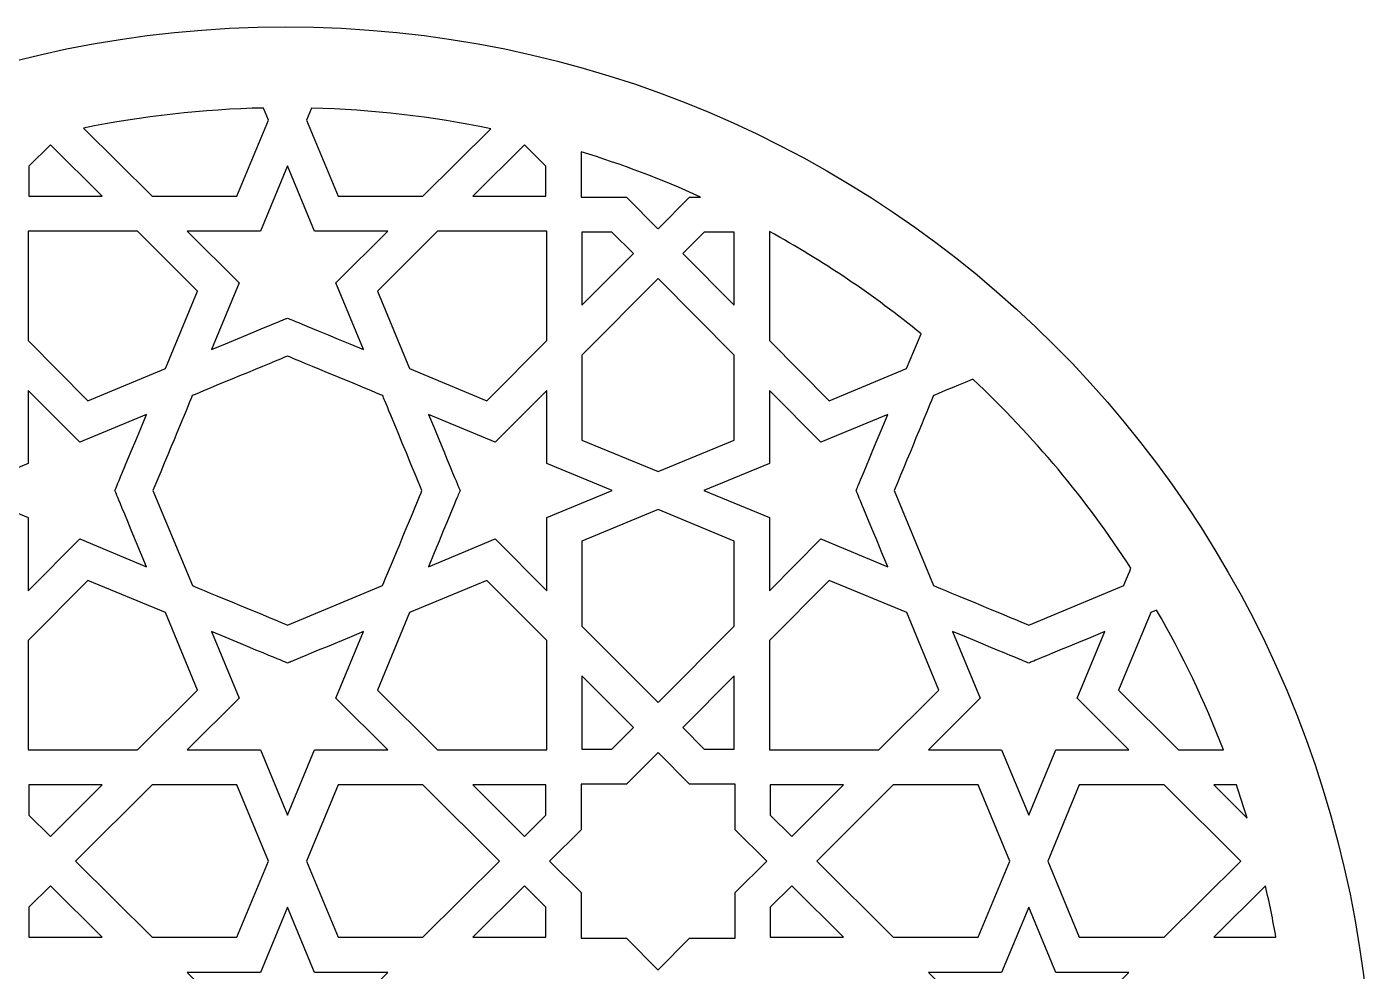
# Model space of a CAD drawing. Header units: millimetres. Extents: x -47 to 47, y -100 to 100.
# Drawn here: x -11.1 to 47.1, y 59.3 to 100.2 of the extents above; entities that cross this region are included whole.
import ezdxf

# ---------------------------------------------------------------- set-up
doc = ezdxf.new("R2010")
doc.units = ezdxf.units.MM
doc.header["$MEASUREMENT"] = 0
doc.layers.add('layer 1', color=7, linetype='Continuous')

msp = doc.modelspace()

# ---------------------------------------------------------------- linework, layer by layer
at = {"layer": 'layer 1', "color": 250}
for points, knots in [([(0.1101, 100.1639), (-25.8829, 100.1639), (-46.9195, 79.1295), (-46.9195, 53.134), (-46.9195, 53.134), (-46.9195, 53.134), (-46.9195, -99.8361), (-46.9195, -99.8361), (-46.9195, -99.8361), (-46.9195, -99.8361), (47.1403, -99.8361), (47.1403, -99.8361), (47.1403, -99.8361), (47.1403, -99.8361), (47.1403, 53.134), (47.1403, 53.134), (47.1403, 53.134), (47.1403, 79.1164), (26.1165, 100.1639), (0.1101, 100.1639)], [0, 0, 0, 0, 0.1666667, 0.1666667, 0.1666667, 0.1666667, 0.3333333, 0.3333333, 0.3333333, 0.3333333, 0.5, 0.5, 0.5, 0.5, 0.6666667, 0.6666667, 0.6666667, 0.6666667, 1, 1, 1, 1]), ([(-1.9967, 92.8352), (-1.9967, 92.8352), (-5.672, 92.8352), (-5.672, 92.8352), (-5.672, 92.8352), (-5.672, 92.8352), (-8.6374, 95.7855), (-8.6374, 95.7855), (-8.6374, 95.7855), (-6.0911, 96.3045), (-3.4727, 96.5959), (-0.8467, 96.6523), (-0.8467, 96.6523), (-0.8467, 96.6523), (-0.6315, 96.132), (-0.6315, 96.132), (-0.6315, 96.132), (-0.6315, 96.132), (-1.9967, 92.8352), (-1.9967, 92.8352)], [0, 0, 0, 0, 0.1666667, 0.1666667, 0.1666667, 0.1666667, 0.3333333, 0.3333333, 0.3333333, 0.3333333, 0.5, 0.5, 0.5, 0.5, 0.6666667, 0.6666667, 0.6666667, 0.6666667, 1, 1, 1, 1]), ([(6.0554, 92.8352), (6.0554, 92.8352), (2.3802, 92.8352), (2.3802, 92.8352), (2.3802, 92.8352), (2.3802, 92.8352), (1.0149, 96.132), (1.0149, 96.132), (1.0149, 96.132), (1.0149, 96.132), (1.2294, 96.6498), (1.2294, 96.6498), (1.2294, 96.6498), (3.8425, 96.5842), (6.4516, 96.2844), (8.993, 95.7577), (8.993, 95.7577), (8.993, 95.7577), (6.0554, 92.8352), (6.0554, 92.8352)], [0, 0, 0, 0, 0.1666667, 0.1666667, 0.1666667, 0.1666667, 0.3333333, 0.3333333, 0.3333333, 0.3333333, 0.5, 0.5, 0.5, 0.5, 0.6666667, 0.6666667, 0.6666667, 0.6666667, 1, 1, 1, 1]), ([(-10.9971, 92.8352), (-10.9971, 92.8352), (-10.9971, 94.1366), (-10.9971, 94.1366), (-10.9971, 94.1366), (-10.9971, 94.1366), (-10.0648, 95.0609), (-10.0648, 95.0609), (-10.0648, 95.0609), (-10.0648, 95.0609), (-7.8288, 92.8352), (-7.8288, 92.8352), (-7.8288, 92.8352), (-7.8288, 92.8352), (-10.9971, 92.8352), (-10.9971, 92.8352)], [0, 0, 0, 0, 0.2, 0.2, 0.2, 0.2, 0.4, 0.4, 0.4, 0.4, 0.6, 0.6, 0.6, 0.6, 1, 1, 1, 1]), ([(8.2123, 92.8352), (8.2123, 92.8352), (10.4482, 95.0609), (10.4482, 95.0609), (10.4482, 95.0609), (10.4482, 95.0609), (11.3806, 94.1366), (11.3806, 94.1366), (11.3806, 94.1366), (11.3806, 94.1366), (11.3806, 92.8352), (11.3806, 92.8352), (11.3806, 92.8352), (11.3806, 92.8352), (8.2123, 92.8352), (8.2123, 92.8352)], [0, 0, 0, 0, 0.2, 0.2, 0.2, 0.2, 0.4, 0.4, 0.4, 0.4, 0.6, 0.6, 0.6, 0.6, 1, 1, 1, 1]), ([(17.5948, 92.7996), (17.5948, 92.7996), (16.2352, 91.4263), (16.2352, 91.4263), (16.2352, 91.4263), (16.2352, 91.4263), (16.2309, 91.4305), (16.2309, 91.4305), (16.2309, 91.4305), (16.2309, 91.4305), (16.2295, 91.4287), (16.2295, 91.4287), (16.2295, 91.4287), (16.2295, 91.4287), (14.8724, 92.7996), (14.8724, 92.7996), (14.8724, 92.7996), (14.8724, 92.7996), (12.9014, 92.7996), (12.9014, 92.7996), (12.9014, 92.7996), (12.9014, 92.7996), (12.9014, 94.7554), (12.9014, 94.7554), (12.9014, 94.7554), (14.6741, 94.2118), (16.377, 93.5673), (18.0686, 92.7996), (18.0686, 92.7996), (18.0686, 92.7996), (17.5948, 92.7996), (17.5948, 92.7996)], [0, 0, 0, 0, 0.1111111, 0.1111111, 0.1111111, 0.1111111, 0.2222222, 0.2222222, 0.2222222, 0.2222222, 0.3333333, 0.3333333, 0.3333333, 0.3333333, 0.4444444, 0.4444444, 0.4444444, 0.4444444, 0.5555556, 0.5555556, 0.5555556, 0.5555556, 0.6666667, 0.6666667, 0.6666667, 0.6666667, 0.7777778, 0.7777778, 0.7777778, 0.7777778, 1, 1, 1, 1]), ([(2.2874, 89.0842), (2.2874, 89.0842), (3.4865, 86.1931), (3.4865, 86.1931), (3.4865, 86.1931), (0.1221, 87.5873), (0.4269, 87.4607), (0.1916, 87.5595), (0.1916, 87.5595), (-0.0088, 87.4755), (0.3634, 87.63), (-3.103, 86.1931), (-3.103, 86.1931), (-3.103, 86.1931), (-1.9039, 89.0842), (-1.9039, 89.0842), (-1.9039, 89.0842), (-1.9039, 89.0842), (-4.1448, 91.3148), (-4.1448, 91.3148), (-4.1448, 91.3148), (-4.1448, 91.3148), (-0.98, 91.3148), (-0.98, 91.3148), (-0.98, 91.3148), (-0.98, 91.3148), (0.1916, 94.1444), (0.1916, 94.1444), (0.1916, 94.1444), (0.1916, 94.1444), (1.3635, 91.3148), (1.3635, 91.3148), (1.3635, 91.3148), (1.3635, 91.3148), (4.5283, 91.3148), (4.5283, 91.3148), (4.5283, 91.3148), (4.5283, 91.3148), (2.2874, 89.0842), (2.2874, 89.0842)], [0, 0, 0, 0, 0.0909091, 0.0909091, 0.0909091, 0.0909091, 0.1818182, 0.1818182, 0.1818182, 0.1818182, 0.2727273, 0.2727273, 0.2727273, 0.2727273, 0.3636364, 0.3636364, 0.3636364, 0.3636364, 0.4545455, 0.4545455, 0.4545455, 0.4545455, 0.5454545, 0.5454545, 0.5454545, 0.5454545, 0.6363636, 0.6363636, 0.6363636, 0.6363636, 0.7272727, 0.7272727, 0.7272727, 0.7272727, 0.8181818, 0.8181818, 0.8181818, 0.8181818, 1, 1, 1, 1]), ([(-5.0909, 85.3708), (-5.0909, 85.3708), (-8.4437, 83.9805), (-8.4437, 83.9805), (-8.4437, 83.9805), (-8.4437, 83.9805), (-11.0328, 86.5816), (-11.0328, 86.5816), (-11.0328, 86.5816), (-11.0328, 86.5816), (-11.0328, 91.3148), (-11.0328, 91.3148), (-11.0328, 91.3148), (-11.0328, 91.3148), (-6.2999, 91.3148), (-6.2999, 91.3148), (-6.2999, 91.3148), (-6.2999, 91.3148), (-3.6985, 88.7257), (-3.6985, 88.7257), (-3.6985, 88.7257), (-3.6985, 88.7257), (-5.0909, 85.3708), (-5.0909, 85.3708)], [0, 0, 0, 0, 0.1428571, 0.1428571, 0.1428571, 0.1428571, 0.2857143, 0.2857143, 0.2857143, 0.2857143, 0.4285714, 0.4285714, 0.4285714, 0.4285714, 0.5714286, 0.5714286, 0.5714286, 0.5714286, 0.7142857, 0.7142857, 0.7142857, 0.7142857, 1, 1, 1, 1]), ([(11.4162, 86.5816), (11.4162, 86.5816), (8.8272, 83.9805), (8.8272, 83.9805), (8.8272, 83.9805), (8.8272, 83.9805), (5.4726, 85.3715), (5.4726, 85.3715), (5.4726, 85.3715), (5.4726, 85.3715), (4.082, 88.7257), (4.082, 88.7257), (4.082, 88.7257), (4.082, 88.7257), (6.6834, 91.3148), (6.6834, 91.3148), (6.6834, 91.3148), (6.6834, 91.3148), (11.4162, 91.3148), (11.4162, 91.3148), (11.4162, 91.3148), (11.4162, 91.3148), (11.4162, 86.5816), (11.4162, 86.5816)], [0, 0, 0, 0, 0.1428571, 0.1428571, 0.1428571, 0.1428571, 0.2857143, 0.2857143, 0.2857143, 0.2857143, 0.4285714, 0.4285714, 0.4285714, 0.4285714, 0.5714286, 0.5714286, 0.5714286, 0.5714286, 0.7142857, 0.7142857, 0.7142857, 0.7142857, 1, 1, 1, 1]), ([(12.9367, 88.1105), (12.9367, 88.1105), (12.9367, 91.2791), (12.9367, 91.2791), (12.9367, 91.2791), (12.9367, 91.2791), (14.2378, 91.2791), (14.2378, 91.2791), (14.2378, 91.2791), (14.2378, 91.2791), (15.1624, 90.3468), (15.1624, 90.3468), (15.1624, 90.3468), (15.1624, 90.3468), (12.9367, 88.1105), (12.9367, 88.1105)], [0, 0, 0, 0, 0.2, 0.2, 0.2, 0.2, 0.4, 0.4, 0.4, 0.4, 0.6, 0.6, 0.6, 0.6, 1, 1, 1, 1]), ([(17.3045, 90.3468), (17.3045, 90.3468), (18.2291, 91.2791), (18.2291, 91.2791), (18.2291, 91.2791), (18.2291, 91.2791), (19.5301, 91.2791), (19.5301, 91.2791), (19.5301, 91.2791), (19.5301, 91.2791), (19.5301, 88.1105), (19.5301, 88.1105), (19.5301, 88.1105), (19.5301, 88.1105), (17.3045, 90.3468), (17.3045, 90.3468)], [0, 0, 0, 0, 0.2, 0.2, 0.2, 0.2, 0.4, 0.4, 0.4, 0.4, 0.6, 0.6, 0.6, 0.6, 1, 1, 1, 1]), ([(26.9928, 85.3708), (26.9928, 85.3708), (23.64, 83.9805), (23.64, 83.9805), (23.64, 83.9805), (23.64, 83.9805), (21.0506, 86.5816), (21.0506, 86.5816), (21.0506, 86.5816), (21.0506, 86.5816), (21.0506, 91.3081), (21.0506, 91.3081), (21.0506, 91.3081), (23.3655, 90.0377), (25.5739, 88.5472), (27.6176, 86.8768), (27.6176, 86.8768), (27.6176, 86.8768), (26.9928, 85.3708), (26.9928, 85.3708)], [0, 0, 0, 0, 0.1666667, 0.1666667, 0.1666667, 0.1666667, 0.3333333, 0.3333333, 0.3333333, 0.3333333, 0.5, 0.5, 0.5, 0.5, 0.6666667, 0.6666667, 0.6666667, 0.6666667, 1, 1, 1, 1]), ([(12.9367, 85.9536), (12.9367, 85.9536), (16.2334, 89.2673), (16.2334, 89.2673), (16.2334, 89.2673), (16.2334, 89.2673), (19.5301, 85.9536), (19.5301, 85.9536), (19.5301, 85.9536), (19.5301, 85.9536), (19.5301, 82.2784), (19.5301, 82.2784), (19.5301, 82.2784), (19.5301, 82.2784), (16.2334, 80.9135), (16.2334, 80.9135), (16.2334, 80.9135), (16.2334, 80.9135), (12.9367, 82.2784), (12.9367, 82.2784), (12.9367, 82.2784), (12.9367, 82.2784), (12.9367, 85.9536), (12.9367, 85.9536)], [0, 0, 0, 0, 0.1428571, 0.1428571, 0.1428571, 0.1428571, 0.2857143, 0.2857143, 0.2857143, 0.2857143, 0.4285714, 0.4285714, 0.4285714, 0.4285714, 0.5714286, 0.5714286, 0.5714286, 0.5714286, 0.7142857, 0.7142857, 0.7142857, 0.7142857, 1, 1, 1, 1]), ([(4.306, 75.9739), (4.306, 75.9739), (0.1916, 74.2675), (0.1916, 74.2675), (0.1916, 74.2675), (-0.3306, 74.4841), (-3.4392, 75.7732), (-3.924, 75.9739), (-3.924, 75.9739), (-3.924, 75.9739), (-5.6307, 80.0901), (-5.6307, 80.0901), (-5.6307, 80.0901), (-4.6972, 82.3429), (-4.0718, 83.8458), (-3.9307, 84.2035), (-3.9307, 84.2035), (-3.4357, 84.4095), (-0.3288, 85.6968), (0.1916, 85.9127), (0.1916, 85.9127), (0.7123, 85.6968), (3.8195, 84.4092), (4.3141, 84.2035), (4.3141, 84.2035), (4.3949, 83.9982), (4.5992, 83.4997), (6.0142, 80.0901), (6.0142, 80.0901), (5.8607, 79.7204), (4.5417, 76.5369), (4.306, 75.9739)], [0, 0, 0, 0, 0.1111111, 0.1111111, 0.1111111, 0.1111111, 0.2222222, 0.2222222, 0.2222222, 0.2222222, 0.3333333, 0.3333333, 0.3333333, 0.3333333, 0.4444444, 0.4444444, 0.4444444, 0.4444444, 0.5555556, 0.5555556, 0.5555556, 0.5555556, 0.6666667, 0.6666667, 0.6666667, 0.6666667, 0.7777778, 0.7777778, 0.7777778, 0.7777778, 1, 1, 1, 1]), ([(36.3897, 75.9739), (36.3897, 75.9739), (32.2753, 74.2675), (32.2753, 74.2675), (32.2753, 74.2675), (31.7532, 74.4841), (28.6445, 75.7732), (28.1594, 75.9739), (28.1594, 75.9739), (28.1594, 75.9739), (26.453, 80.0901), (26.453, 80.0901), (26.453, 80.0901), (27.1805, 81.8462), (27.9993, 83.814), (28.1531, 84.2035), (28.1531, 84.2035), (28.3446, 84.2832), (28.9436, 84.5316), (29.8584, 84.9108), (29.8584, 84.9108), (32.4813, 82.4519), (34.7832, 79.6996), (36.703, 76.7274), (36.703, 76.7274), (36.5562, 76.3732), (36.4412, 76.0974), (36.3897, 75.9739)], [0, 0, 0, 0, 0.125, 0.125, 0.125, 0.125, 0.25, 0.25, 0.25, 0.25, 0.375, 0.375, 0.375, 0.375, 0.5, 0.5, 0.5, 0.5, 0.625, 0.625, 0.625, 0.625, 0.75, 0.75, 0.75, 0.75, 1, 1, 1, 1]), ([(-7.2778, 80.0901), (-7.196, 79.8957), (-7.3586, 80.2876), (-5.9111, 76.7955), (-5.9111, 76.7955), (-5.9111, 76.7955), (-8.8025, 77.9942), (-8.8025, 77.9942), (-8.8025, 77.9942), (-8.8025, 77.9942), (-11.0328, 75.7537), (-11.0328, 75.7537), (-11.0328, 75.7537), (-11.0328, 75.7537), (-11.0328, 78.9182), (-11.0328, 78.9182), (-11.0328, 78.9182), (-11.0328, 78.9182), (-13.8627, 80.0901), (-13.8627, 80.0901), (-13.8627, 80.0901), (-13.8627, 80.0901), (-11.0328, 81.2617), (-11.0328, 81.2617), (-11.0328, 81.2617), (-11.0328, 81.2617), (-11.0328, 84.4264), (-11.0328, 84.4264), (-11.0328, 84.4264), (-11.0328, 84.4264), (-8.8025, 82.1859), (-8.8025, 82.1859), (-8.8025, 82.1859), (-8.8025, 82.1859), (-5.9111, 83.385), (-5.9111, 83.385), (-5.9111, 83.385), (-7.3357, 79.9479), (-7.1907, 80.2975), (-7.2778, 80.0901)], [0, 0, 0, 0, 0.0909091, 0.0909091, 0.0909091, 0.0909091, 0.1818182, 0.1818182, 0.1818182, 0.1818182, 0.2727273, 0.2727273, 0.2727273, 0.2727273, 0.3636364, 0.3636364, 0.3636364, 0.3636364, 0.4545455, 0.4545455, 0.4545455, 0.4545455, 0.5454545, 0.5454545, 0.5454545, 0.5454545, 0.6363636, 0.6363636, 0.6363636, 0.6363636, 0.7272727, 0.7272727, 0.7272727, 0.7272727, 0.8181818, 0.8181818, 0.8181818, 0.8181818, 1, 1, 1, 1]), ([(14.2462, 80.0901), (14.2462, 80.0901), (11.4162, 78.9182), (11.4162, 78.9182), (11.4162, 78.9182), (11.4162, 78.9182), (11.4162, 75.7537), (11.4162, 75.7537), (11.4162, 75.7537), (11.4162, 75.7537), (9.186, 77.9942), (9.186, 77.9942), (9.186, 77.9942), (9.186, 77.9942), (6.2943, 76.7955), (6.2943, 76.7955), (6.2943, 76.7955), (7.7054, 80.1991), (7.5664, 79.8647), (7.6613, 80.0901), (7.6613, 80.0901), (7.5628, 80.324), (7.7498, 79.8738), (6.2943, 83.385), (6.2943, 83.385), (6.2943, 83.385), (9.186, 82.1859), (9.186, 82.1859), (9.186, 82.1859), (9.186, 82.1859), (11.4162, 84.4264), (11.4162, 84.4264), (11.4162, 84.4264), (11.4162, 84.4264), (11.4162, 81.2617), (11.4162, 81.2617), (11.4162, 81.2617), (11.4162, 81.2617), (14.2462, 80.0901), (14.2462, 80.0901)], [0, 0, 0, 0, 0.0909091, 0.0909091, 0.0909091, 0.0909091, 0.1818182, 0.1818182, 0.1818182, 0.1818182, 0.2727273, 0.2727273, 0.2727273, 0.2727273, 0.3636364, 0.3636364, 0.3636364, 0.3636364, 0.4545455, 0.4545455, 0.4545455, 0.4545455, 0.5454545, 0.5454545, 0.5454545, 0.5454545, 0.6363636, 0.6363636, 0.6363636, 0.6363636, 0.7272727, 0.7272727, 0.7272727, 0.7272727, 0.8181818, 0.8181818, 0.8181818, 0.8181818, 1, 1, 1, 1]), ([(24.8059, 80.0901), (24.8983, 79.87), (24.7523, 80.2217), (26.1726, 76.7955), (26.1726, 76.7955), (26.1726, 76.7955), (23.2816, 77.9942), (23.2816, 77.9942), (23.2816, 77.9942), (23.2816, 77.9942), (21.0506, 75.7537), (21.0506, 75.7537), (21.0506, 75.7537), (21.0506, 75.7537), (21.0506, 78.9182), (21.0506, 78.9182), (21.0506, 78.9182), (21.0506, 78.9182), (18.221, 80.0901), (18.221, 80.0901), (18.221, 80.0901), (18.221, 80.0901), (21.0506, 81.2617), (21.0506, 81.2617), (21.0506, 81.2617), (21.0506, 81.2617), (21.0506, 84.4264), (21.0506, 84.4264), (21.0506, 84.4264), (21.0506, 84.4264), (23.2816, 82.1859), (23.2816, 82.1859), (23.2816, 82.1859), (23.2816, 82.1859), (26.1726, 83.385), (26.1726, 83.385), (26.1726, 83.385), (24.7689, 79.998), (24.9054, 80.3268), (24.8059, 80.0901)], [0, 0, 0, 0, 0.0909091, 0.0909091, 0.0909091, 0.0909091, 0.1818182, 0.1818182, 0.1818182, 0.1818182, 0.2727273, 0.2727273, 0.2727273, 0.2727273, 0.3636364, 0.3636364, 0.3636364, 0.3636364, 0.4545455, 0.4545455, 0.4545455, 0.4545455, 0.5454545, 0.5454545, 0.5454545, 0.5454545, 0.6363636, 0.6363636, 0.6363636, 0.6363636, 0.7272727, 0.7272727, 0.7272727, 0.7272727, 0.8181818, 0.8181818, 0.8181818, 0.8181818, 1, 1, 1, 1]), ([(19.5301, 74.2262), (19.5301, 74.2262), (16.2334, 70.9129), (16.2334, 70.9129), (16.2334, 70.9129), (16.2334, 70.9129), (12.9367, 74.2262), (12.9367, 74.2262), (12.9367, 74.2262), (12.9367, 74.2262), (12.9367, 77.9018), (12.9367, 77.9018), (12.9367, 77.9018), (12.9367, 77.9018), (16.2334, 79.2667), (16.2334, 79.2667), (16.2334, 79.2667), (16.2334, 79.2667), (19.5301, 77.9018), (19.5301, 77.9018), (19.5301, 77.9018), (19.5301, 77.9018), (19.5301, 74.2262), (19.5301, 74.2262)], [0, 0, 0, 0, 0.1428571, 0.1428571, 0.1428571, 0.1428571, 0.2857143, 0.2857143, 0.2857143, 0.2857143, 0.4285714, 0.4285714, 0.4285714, 0.4285714, 0.5714286, 0.5714286, 0.5714286, 0.5714286, 0.7142857, 0.7142857, 0.7142857, 0.7142857, 1, 1, 1, 1]), ([(-5.0895, 74.8087), (-5.0895, 74.8087), (-3.6985, 71.4544), (-3.6985, 71.4544), (-3.6985, 71.4544), (-3.6985, 71.4544), (-6.2999, 68.8654), (-6.2999, 68.8654), (-6.2999, 68.8654), (-6.2999, 68.8654), (-11.0328, 68.8654), (-11.0328, 68.8654), (-11.0328, 68.8654), (-11.0328, 68.8654), (-11.0328, 73.5986), (-11.0328, 73.5986), (-11.0328, 73.5986), (-11.0328, 73.5986), (-8.4437, 76.1997), (-8.4437, 76.1997), (-8.4437, 76.1997), (-8.4437, 76.1997), (-5.0895, 74.8087), (-5.0895, 74.8087)], [0, 0, 0, 0, 0.1428571, 0.1428571, 0.1428571, 0.1428571, 0.2857143, 0.2857143, 0.2857143, 0.2857143, 0.4285714, 0.4285714, 0.4285714, 0.4285714, 0.5714286, 0.5714286, 0.5714286, 0.5714286, 0.7142857, 0.7142857, 0.7142857, 0.7142857, 1, 1, 1, 1]), ([(11.4162, 73.5986), (11.4162, 73.5986), (11.4162, 68.8654), (11.4162, 68.8654), (11.4162, 68.8654), (11.4162, 68.8654), (6.6834, 68.8654), (6.6834, 68.8654), (6.6834, 68.8654), (6.6834, 68.8654), (4.082, 71.4544), (4.082, 71.4544), (4.082, 71.4544), (4.082, 71.4544), (5.473, 74.8087), (5.473, 74.8087), (5.473, 74.8087), (5.473, 74.8087), (8.8272, 76.1997), (8.8272, 76.1997), (8.8272, 76.1997), (8.8272, 76.1997), (11.4162, 73.5986), (11.4162, 73.5986)], [0, 0, 0, 0, 0.1428571, 0.1428571, 0.1428571, 0.1428571, 0.2857143, 0.2857143, 0.2857143, 0.2857143, 0.4285714, 0.4285714, 0.4285714, 0.4285714, 0.5714286, 0.5714286, 0.5714286, 0.5714286, 0.7142857, 0.7142857, 0.7142857, 0.7142857, 1, 1, 1, 1]), ([(26.9938, 74.8087), (26.9938, 74.8087), (28.3852, 71.4544), (28.3852, 71.4544), (28.3852, 71.4544), (28.3852, 71.4544), (25.7838, 68.8654), (25.7838, 68.8654), (25.7838, 68.8654), (25.7838, 68.8654), (21.0506, 68.8654), (21.0506, 68.8654), (21.0506, 68.8654), (21.0506, 68.8654), (21.0506, 73.5986), (21.0506, 73.5986), (21.0506, 73.5986), (21.0506, 73.5986), (23.64, 76.1997), (23.64, 76.1997), (23.64, 76.1997), (23.64, 76.1997), (26.9938, 74.8087), (26.9938, 74.8087)], [0, 0, 0, 0, 0.1428571, 0.1428571, 0.1428571, 0.1428571, 0.2857143, 0.2857143, 0.2857143, 0.2857143, 0.4285714, 0.4285714, 0.4285714, 0.4285714, 0.5714286, 0.5714286, 0.5714286, 0.5714286, 0.7142857, 0.7142857, 0.7142857, 0.7142857, 1, 1, 1, 1]), ([(38.7671, 68.8654), (38.7671, 68.8654), (36.1654, 71.4544), (36.1654, 71.4544), (36.1654, 71.4544), (36.1654, 71.4544), (37.5567, 74.8087), (37.5567, 74.8087), (37.5567, 74.8087), (37.5567, 74.8087), (37.8104, 74.9138), (37.8104, 74.9138), (37.8104, 74.9138), (38.9393, 72.9622), (39.8896, 70.9793), (40.7095, 68.8654), (40.7095, 68.8654), (40.7095, 68.8654), (38.7671, 68.8654), (38.7671, 68.8654)], [0, 0, 0, 0, 0.1666667, 0.1666667, 0.1666667, 0.1666667, 0.3333333, 0.3333333, 0.3333333, 0.3333333, 0.5, 0.5, 0.5, 0.5, 0.6666667, 0.6666667, 0.6666667, 0.6666667, 1, 1, 1, 1]), ([(0.1916, 72.6207), (0.4064, 72.711), (-0.0102, 72.5378), (3.4865, 73.9874), (3.4865, 73.9874), (3.4865, 73.9874), (2.2874, 71.096), (2.2874, 71.096), (2.2874, 71.096), (2.2874, 71.096), (4.5283, 68.8654), (4.5283, 68.8654), (4.5283, 68.8654), (4.5283, 68.8654), (1.3635, 68.8654), (1.3635, 68.8654), (1.3635, 68.8654), (1.3635, 68.8654), (0.1916, 66.0358), (0.1916, 66.0358), (0.1916, 66.0358), (0.1916, 66.0358), (-0.98, 68.8654), (-0.98, 68.8654), (-0.98, 68.8654), (-0.98, 68.8654), (-4.1448, 68.8654), (-4.1448, 68.8654), (-4.1448, 68.8654), (-4.1448, 68.8654), (-1.9039, 71.096), (-1.9039, 71.096), (-1.9039, 71.096), (-1.9039, 71.096), (-3.103, 73.9874), (-3.103, 73.9874), (-3.103, 73.9874), (0.321, 72.5682), (-0.0229, 72.711), (0.1916, 72.6207)], [0, 0, 0, 0, 0.0909091, 0.0909091, 0.0909091, 0.0909091, 0.1818182, 0.1818182, 0.1818182, 0.1818182, 0.2727273, 0.2727273, 0.2727273, 0.2727273, 0.3636364, 0.3636364, 0.3636364, 0.3636364, 0.4545455, 0.4545455, 0.4545455, 0.4545455, 0.5454545, 0.5454545, 0.5454545, 0.5454545, 0.6363636, 0.6363636, 0.6363636, 0.6363636, 0.7272727, 0.7272727, 0.7272727, 0.7272727, 0.8181818, 0.8181818, 0.8181818, 0.8181818, 1, 1, 1, 1]), ([(33.4472, 68.8654), (33.4472, 68.8654), (32.2753, 66.0358), (32.2753, 66.0358), (32.2753, 66.0358), (32.2753, 66.0358), (31.1037, 68.8654), (31.1037, 68.8654), (31.1037, 68.8654), (31.1037, 68.8654), (27.9389, 68.8654), (27.9389, 68.8654), (27.9389, 68.8654), (27.9389, 68.8654), (30.1798, 71.096), (30.1798, 71.096), (30.1798, 71.096), (30.1798, 71.096), (28.9807, 73.9874), (28.9807, 73.9874), (28.9807, 73.9874), (32.4048, 72.5682), (32.0608, 72.711), (32.2753, 72.6207), (32.2753, 72.6207), (32.4951, 72.7128), (32.0703, 72.5368), (35.5702, 73.9874), (35.5702, 73.9874), (35.5702, 73.9874), (34.3708, 71.096), (34.3708, 71.096), (34.3708, 71.096), (34.3708, 71.096), (36.612, 68.8654), (36.612, 68.8654), (36.612, 68.8654), (36.612, 68.8654), (33.4472, 68.8654), (33.4472, 68.8654)], [0, 0, 0, 0, 0.0909091, 0.0909091, 0.0909091, 0.0909091, 0.1818182, 0.1818182, 0.1818182, 0.1818182, 0.2727273, 0.2727273, 0.2727273, 0.2727273, 0.3636364, 0.3636364, 0.3636364, 0.3636364, 0.4545455, 0.4545455, 0.4545455, 0.4545455, 0.5454545, 0.5454545, 0.5454545, 0.5454545, 0.6363636, 0.6363636, 0.6363636, 0.6363636, 0.7272727, 0.7272727, 0.7272727, 0.7272727, 0.8181818, 0.8181818, 0.8181818, 0.8181818, 1, 1, 1, 1]), ([(12.9367, 68.901), (12.9367, 68.901), (12.9367, 72.0697), (12.9367, 72.0697), (12.9367, 72.0697), (12.9367, 72.0697), (15.1624, 69.8334), (15.1624, 69.8334), (15.1624, 69.8334), (15.1624, 69.8334), (14.2378, 68.901), (14.2378, 68.901), (14.2378, 68.901), (14.2378, 68.901), (12.9367, 68.901), (12.9367, 68.901)], [0, 0, 0, 0, 0.2, 0.2, 0.2, 0.2, 0.4, 0.4, 0.4, 0.4, 0.6, 0.6, 0.6, 0.6, 1, 1, 1, 1]), ([(17.3045, 69.8334), (17.3045, 69.8334), (19.5301, 72.0697), (19.5301, 72.0697), (19.5301, 72.0697), (19.5301, 72.0697), (19.5301, 68.901), (19.5301, 68.901), (19.5301, 68.901), (19.5301, 68.901), (18.2291, 68.901), (18.2291, 68.901), (18.2291, 68.901), (18.2291, 68.901), (17.3045, 69.8334), (17.3045, 69.8334)], [0, 0, 0, 0, 0.2, 0.2, 0.2, 0.2, 0.4, 0.4, 0.4, 0.4, 0.6, 0.6, 0.6, 0.6, 1, 1, 1, 1]), ([(20.937, 64.0521), (20.937, 64.0521), (20.9307, 64.0458), (20.9307, 64.0458), (20.9307, 64.0458), (20.9307, 64.0458), (20.9345, 64.0419), (20.9345, 64.0419), (20.9345, 64.0419), (20.9345, 64.0419), (19.5658, 62.6872), (19.5658, 62.6872), (19.5658, 62.6872), (19.5658, 62.6872), (19.5658, 60.7162), (19.5658, 60.7162), (19.5658, 60.7162), (19.5658, 60.7162), (17.5948, 60.7162), (17.5948, 60.7162), (17.5948, 60.7162), (17.5948, 60.7162), (16.2355, 59.3432), (16.2355, 59.3432), (16.2355, 59.3432), (16.2355, 59.3432), (16.2309, 59.3478), (16.2309, 59.3478), (16.2309, 59.3478), (16.2309, 59.3478), (16.2288, 59.3457), (16.2288, 59.3457), (16.2288, 59.3457), (16.2288, 59.3457), (14.8724, 60.7162), (14.8724, 60.7162), (14.8724, 60.7162), (14.8724, 60.7162), (12.9014, 60.7162), (12.9014, 60.7162), (12.9014, 60.7162), (12.9014, 60.7162), (12.9014, 62.6872), (12.9014, 62.6872), (12.9014, 62.6872), (12.9014, 62.6872), (11.5263, 64.0482), (11.5263, 64.0482), (11.5263, 64.0482), (11.5263, 64.0482), (12.9014, 65.4096), (12.9014, 65.4096), (12.9014, 65.4096), (12.9014, 65.4096), (12.9014, 67.3806), (12.9014, 67.3806), (12.9014, 67.3806), (12.9014, 67.3806), (14.8724, 67.3806), (14.8724, 67.3806), (14.8724, 67.3806), (14.8724, 67.3806), (16.2334, 68.7553), (16.2334, 68.7553), (16.2334, 68.7553), (16.2334, 68.7553), (17.5948, 67.3806), (17.5948, 67.3806), (17.5948, 67.3806), (17.5948, 67.3806), (19.5658, 67.3806), (19.5658, 67.3806), (19.5658, 67.3806), (19.5658, 67.3806), (19.5658, 65.4096), (19.5658, 65.4096), (19.5658, 65.4096), (19.5658, 65.4096), (20.937, 64.0521), (20.937, 64.0521)], [0, 0, 0, 0, 0.047619, 0.047619, 0.047619, 0.047619, 0.0952381, 0.0952381, 0.0952381, 0.0952381, 0.1428571, 0.1428571, 0.1428571, 0.1428571, 0.1904762, 0.1904762, 0.1904762, 0.1904762, 0.2380952, 0.2380952, 0.2380952, 0.2380952, 0.2857143, 0.2857143, 0.2857143, 0.2857143, 0.3333333, 0.3333333, 0.3333333, 0.3333333, 0.3809524, 0.3809524, 0.3809524, 0.3809524, 0.4285714, 0.4285714, 0.4285714, 0.4285714, 0.4761905, 0.4761905, 0.4761905, 0.4761905, 0.5238095, 0.5238095, 0.5238095, 0.5238095, 0.5714286, 0.5714286, 0.5714286, 0.5714286, 0.6190476, 0.6190476, 0.6190476, 0.6190476, 0.6666667, 0.6666667, 0.6666667, 0.6666667, 0.7142857, 0.7142857, 0.7142857, 0.7142857, 0.7619048, 0.7619048, 0.7619048, 0.7619048, 0.8095238, 0.8095238, 0.8095238, 0.8095238, 0.8571429, 0.8571429, 0.8571429, 0.8571429, 0.9047619, 0.9047619, 0.9047619, 0.9047619, 1, 1, 1, 1]), ([(-7.8288, 67.3449), (-7.8288, 67.3449), (-10.0648, 65.1196), (-10.0648, 65.1196), (-10.0648, 65.1196), (-10.0648, 65.1196), (-10.9971, 66.0439), (-10.9971, 66.0439), (-10.9971, 66.0439), (-10.9971, 66.0439), (-10.9971, 67.3449), (-10.9971, 67.3449), (-10.9971, 67.3449), (-10.9971, 67.3449), (-7.8288, 67.3449), (-7.8288, 67.3449)], [0, 0, 0, 0, 0.2, 0.2, 0.2, 0.2, 0.4, 0.4, 0.4, 0.4, 0.6, 0.6, 0.6, 0.6, 1, 1, 1, 1]), ([(-1.9967, 67.3449), (-1.9967, 67.3449), (-0.6315, 64.0482), (-0.6315, 64.0482), (-0.6315, 64.0482), (-0.6315, 64.0482), (-1.9967, 60.7515), (-1.9967, 60.7515), (-1.9967, 60.7515), (-1.9967, 60.7515), (-5.672, 60.7515), (-5.672, 60.7515), (-5.672, 60.7515), (-5.672, 60.7515), (-8.9856, 64.0482), (-8.9856, 64.0482), (-8.9856, 64.0482), (-8.9856, 64.0482), (-5.672, 67.3449), (-5.672, 67.3449), (-5.672, 67.3449), (-5.672, 67.3449), (-1.9967, 67.3449), (-1.9967, 67.3449)], [0, 0, 0, 0, 0.1428571, 0.1428571, 0.1428571, 0.1428571, 0.2857143, 0.2857143, 0.2857143, 0.2857143, 0.4285714, 0.4285714, 0.4285714, 0.4285714, 0.5714286, 0.5714286, 0.5714286, 0.5714286, 0.7142857, 0.7142857, 0.7142857, 0.7142857, 1, 1, 1, 1]), ([(6.0554, 60.7515), (6.0554, 60.7515), (2.3802, 60.7515), (2.3802, 60.7515), (2.3802, 60.7515), (2.3802, 60.7515), (1.0149, 64.0482), (1.0149, 64.0482), (1.0149, 64.0482), (1.0149, 64.0482), (2.3802, 67.3449), (2.3802, 67.3449), (2.3802, 67.3449), (2.3802, 67.3449), (6.0554, 67.3449), (6.0554, 67.3449), (6.0554, 67.3449), (6.0554, 67.3449), (9.3687, 64.0482), (9.3687, 64.0482), (9.3687, 64.0482), (9.3687, 64.0482), (6.0554, 60.7515), (6.0554, 60.7515)], [0, 0, 0, 0, 0.1428571, 0.1428571, 0.1428571, 0.1428571, 0.2857143, 0.2857143, 0.2857143, 0.2857143, 0.4285714, 0.4285714, 0.4285714, 0.4285714, 0.5714286, 0.5714286, 0.5714286, 0.5714286, 0.7142857, 0.7142857, 0.7142857, 0.7142857, 1, 1, 1, 1]), ([(11.3806, 67.3449), (11.3806, 67.3449), (11.3806, 66.0439), (11.3806, 66.0439), (11.3806, 66.0439), (11.3806, 66.0439), (10.4482, 65.1196), (10.4482, 65.1196), (10.4482, 65.1196), (10.4482, 65.1196), (8.2123, 67.3449), (8.2123, 67.3449), (8.2123, 67.3449), (8.2123, 67.3449), (11.3806, 67.3449), (11.3806, 67.3449)], [0, 0, 0, 0, 0.2, 0.2, 0.2, 0.2, 0.4, 0.4, 0.4, 0.4, 0.6, 0.6, 0.6, 0.6, 1, 1, 1, 1]), ([(24.2549, 67.3449), (24.2549, 67.3449), (22.019, 65.1196), (22.019, 65.1196), (22.019, 65.1196), (22.019, 65.1196), (21.0862, 66.0439), (21.0862, 66.0439), (21.0862, 66.0439), (21.0862, 66.0439), (21.0862, 67.3449), (21.0862, 67.3449), (21.0862, 67.3449), (21.0862, 67.3449), (24.2549, 67.3449), (24.2549, 67.3449)], [0, 0, 0, 0, 0.2, 0.2, 0.2, 0.2, 0.4, 0.4, 0.4, 0.4, 0.6, 0.6, 0.6, 0.6, 1, 1, 1, 1]), ([(30.087, 67.3449), (30.087, 67.3449), (31.4523, 64.0482), (31.4523, 64.0482), (31.4523, 64.0482), (31.4523, 64.0482), (30.087, 60.7515), (30.087, 60.7515), (30.087, 60.7515), (30.087, 60.7515), (26.4118, 60.7515), (26.4118, 60.7515), (26.4118, 60.7515), (26.4118, 60.7515), (23.0981, 64.0482), (23.0981, 64.0482), (23.0981, 64.0482), (23.0981, 64.0482), (26.4118, 67.3449), (26.4118, 67.3449), (26.4118, 67.3449), (26.4118, 67.3449), (30.087, 67.3449), (30.087, 67.3449)], [0, 0, 0, 0, 0.1428571, 0.1428571, 0.1428571, 0.1428571, 0.2857143, 0.2857143, 0.2857143, 0.2857143, 0.4285714, 0.4285714, 0.4285714, 0.4285714, 0.5714286, 0.5714286, 0.5714286, 0.5714286, 0.7142857, 0.7142857, 0.7142857, 0.7142857, 1, 1, 1, 1]), ([(34.4636, 60.7515), (34.4636, 60.7515), (33.0987, 64.0482), (33.0987, 64.0482), (33.0987, 64.0482), (33.0987, 64.0482), (34.4636, 67.3449), (34.4636, 67.3449), (34.4636, 67.3449), (34.4636, 67.3449), (38.1392, 67.3449), (38.1392, 67.3449), (38.1392, 67.3449), (38.1392, 67.3449), (41.4524, 64.0482), (41.4524, 64.0482), (41.4524, 64.0482), (41.4524, 64.0482), (38.1392, 60.7515), (38.1392, 60.7515), (38.1392, 60.7515), (38.1392, 60.7515), (34.4636, 60.7515), (34.4636, 60.7515)], [0, 0, 0, 0, 0.1428571, 0.1428571, 0.1428571, 0.1428571, 0.2857143, 0.2857143, 0.2857143, 0.2857143, 0.4285714, 0.4285714, 0.4285714, 0.4285714, 0.5714286, 0.5714286, 0.5714286, 0.5714286, 0.7142857, 0.7142857, 0.7142857, 0.7142857, 1, 1, 1, 1]), ([(40.2957, 67.3449), (40.2957, 67.3449), (41.2672, 67.3449), (41.2672, 67.3449), (41.2672, 67.3449), (41.4323, 66.8673), (41.589, 66.3879), (41.7354, 65.9123), (41.7354, 65.9123), (41.7354, 65.9123), (40.2957, 67.3449), (40.2957, 67.3449)], [0, 0, 0, 0, 0.25, 0.25, 0.25, 0.25, 0.5, 0.5, 0.5, 0.5, 1, 1, 1, 1]), ([(-10.9971, 60.7515), (-10.9971, 60.7515), (-10.9971, 62.0529), (-10.9971, 62.0529), (-10.9971, 62.0529), (-10.9971, 62.0529), (-10.0648, 62.9772), (-10.0648, 62.9772), (-10.0648, 62.9772), (-10.0648, 62.9772), (-7.8288, 60.7515), (-7.8288, 60.7515), (-7.8288, 60.7515), (-7.8288, 60.7515), (-10.9971, 60.7515), (-10.9971, 60.7515)], [0, 0, 0, 0, 0.2, 0.2, 0.2, 0.2, 0.4, 0.4, 0.4, 0.4, 0.6, 0.6, 0.6, 0.6, 1, 1, 1, 1]), ([(8.2123, 60.7515), (8.2123, 60.7515), (10.4482, 62.9772), (10.4482, 62.9772), (10.4482, 62.9772), (10.4482, 62.9772), (11.3806, 62.0529), (11.3806, 62.0529), (11.3806, 62.0529), (11.3806, 62.0529), (11.3806, 60.7515), (11.3806, 60.7515), (11.3806, 60.7515), (11.3806, 60.7515), (8.2123, 60.7515), (8.2123, 60.7515)], [0, 0, 0, 0, 0.2, 0.2, 0.2, 0.2, 0.4, 0.4, 0.4, 0.4, 0.6, 0.6, 0.6, 0.6, 1, 1, 1, 1]), ([(21.0862, 60.7515), (21.0862, 60.7515), (21.0862, 62.0526), (21.0862, 62.0526), (21.0862, 62.0526), (21.0862, 62.0526), (22.019, 62.9772), (22.019, 62.9772), (22.019, 62.9772), (22.019, 62.9772), (24.2549, 60.7515), (24.2549, 60.7515), (24.2549, 60.7515), (24.2549, 60.7515), (21.0862, 60.7515), (21.0862, 60.7515)], [0, 0, 0, 0, 0.2, 0.2, 0.2, 0.2, 0.4, 0.4, 0.4, 0.4, 0.6, 0.6, 0.6, 0.6, 1, 1, 1, 1]), ([(40.2957, 60.7515), (40.2957, 60.7515), (42.5263, 62.9716), (42.5263, 62.9716), (42.5263, 62.9716), (42.6953, 62.2399), (42.847, 61.4945), (42.9779, 60.7515), (42.9779, 60.7515), (42.9779, 60.7515), (40.2957, 60.7515), (40.2957, 60.7515)], [0, 0, 0, 0, 0.25, 0.25, 0.25, 0.25, 0.5, 0.5, 0.5, 0.5, 1, 1, 1, 1]), ([(0.1916, 55.4757), (-0.018, 55.3879), (0.3948, 55.559), (-3.103, 54.1094), (-3.103, 54.1094), (-3.103, 54.1094), (-1.9039, 57.0004), (-1.9039, 57.0004), (-1.9039, 57.0004), (-1.9039, 57.0004), (-4.1448, 59.231), (-4.1448, 59.231), (-4.1448, 59.231), (-4.1448, 59.231), (-0.98, 59.231), (-0.98, 59.231), (-0.98, 59.231), (-0.98, 59.231), (0.1916, 62.0607), (0.1916, 62.0607), (0.1916, 62.0607), (0.1916, 62.0607), (1.3635, 59.231), (1.3635, 59.231), (1.3635, 59.231), (1.3635, 59.231), (4.5283, 59.231), (4.5283, 59.231), (4.5283, 59.231), (4.5283, 59.231), (2.2874, 57.0004), (2.2874, 57.0004), (2.2874, 57.0004), (2.2874, 57.0004), (3.4865, 54.1094), (3.4865, 54.1094), (3.4865, 54.1094), (0.0462, 55.5353), (0.4008, 55.3879), (0.1916, 55.4757)], [0, 0, 0, 0, 0.0909091, 0.0909091, 0.0909091, 0.0909091, 0.1818182, 0.1818182, 0.1818182, 0.1818182, 0.2727273, 0.2727273, 0.2727273, 0.2727273, 0.3636364, 0.3636364, 0.3636364, 0.3636364, 0.4545455, 0.4545455, 0.4545455, 0.4545455, 0.5454545, 0.5454545, 0.5454545, 0.5454545, 0.6363636, 0.6363636, 0.6363636, 0.6363636, 0.7272727, 0.7272727, 0.7272727, 0.7272727, 0.8181818, 0.8181818, 0.8181818, 0.8181818, 1, 1, 1, 1]), ([(32.2753, 55.4757), (32.0657, 55.3879), (32.4785, 55.559), (28.9807, 54.1094), (28.9807, 54.1094), (28.9807, 54.1094), (30.1798, 57.0004), (30.1798, 57.0004), (30.1798, 57.0004), (30.1798, 57.0004), (27.9389, 59.231), (27.9389, 59.231), (27.9389, 59.231), (27.9389, 59.231), (31.1037, 59.231), (31.1037, 59.231), (31.1037, 59.231), (31.1037, 59.231), (32.2753, 62.0607), (32.2753, 62.0607), (32.2753, 62.0607), (32.2753, 62.0607), (33.4472, 59.231), (33.4472, 59.231), (33.4472, 59.231), (33.4472, 59.231), (36.612, 59.231), (36.612, 59.231), (36.612, 59.231), (36.612, 59.231), (34.3708, 57.0004), (34.3708, 57.0004), (34.3708, 57.0004), (34.3708, 57.0004), (35.5702, 54.1094), (35.5702, 54.1094), (35.5702, 54.1094), (32.1807, 55.5145), (32.506, 55.3791), (32.2753, 55.4757)], [0, 0, 0, 0, 0.0909091, 0.0909091, 0.0909091, 0.0909091, 0.1818182, 0.1818182, 0.1818182, 0.1818182, 0.2727273, 0.2727273, 0.2727273, 0.2727273, 0.3636364, 0.3636364, 0.3636364, 0.3636364, 0.4545455, 0.4545455, 0.4545455, 0.4545455, 0.5454545, 0.5454545, 0.5454545, 0.5454545, 0.6363636, 0.6363636, 0.6363636, 0.6363636, 0.7272727, 0.7272727, 0.7272727, 0.7272727, 0.8181818, 0.8181818, 0.8181818, 0.8181818, 1, 1, 1, 1])]:
    msp.add_open_spline(points, degree=3, knots=knots, dxfattribs=at)

doc.saveas('drawing.dxf')
